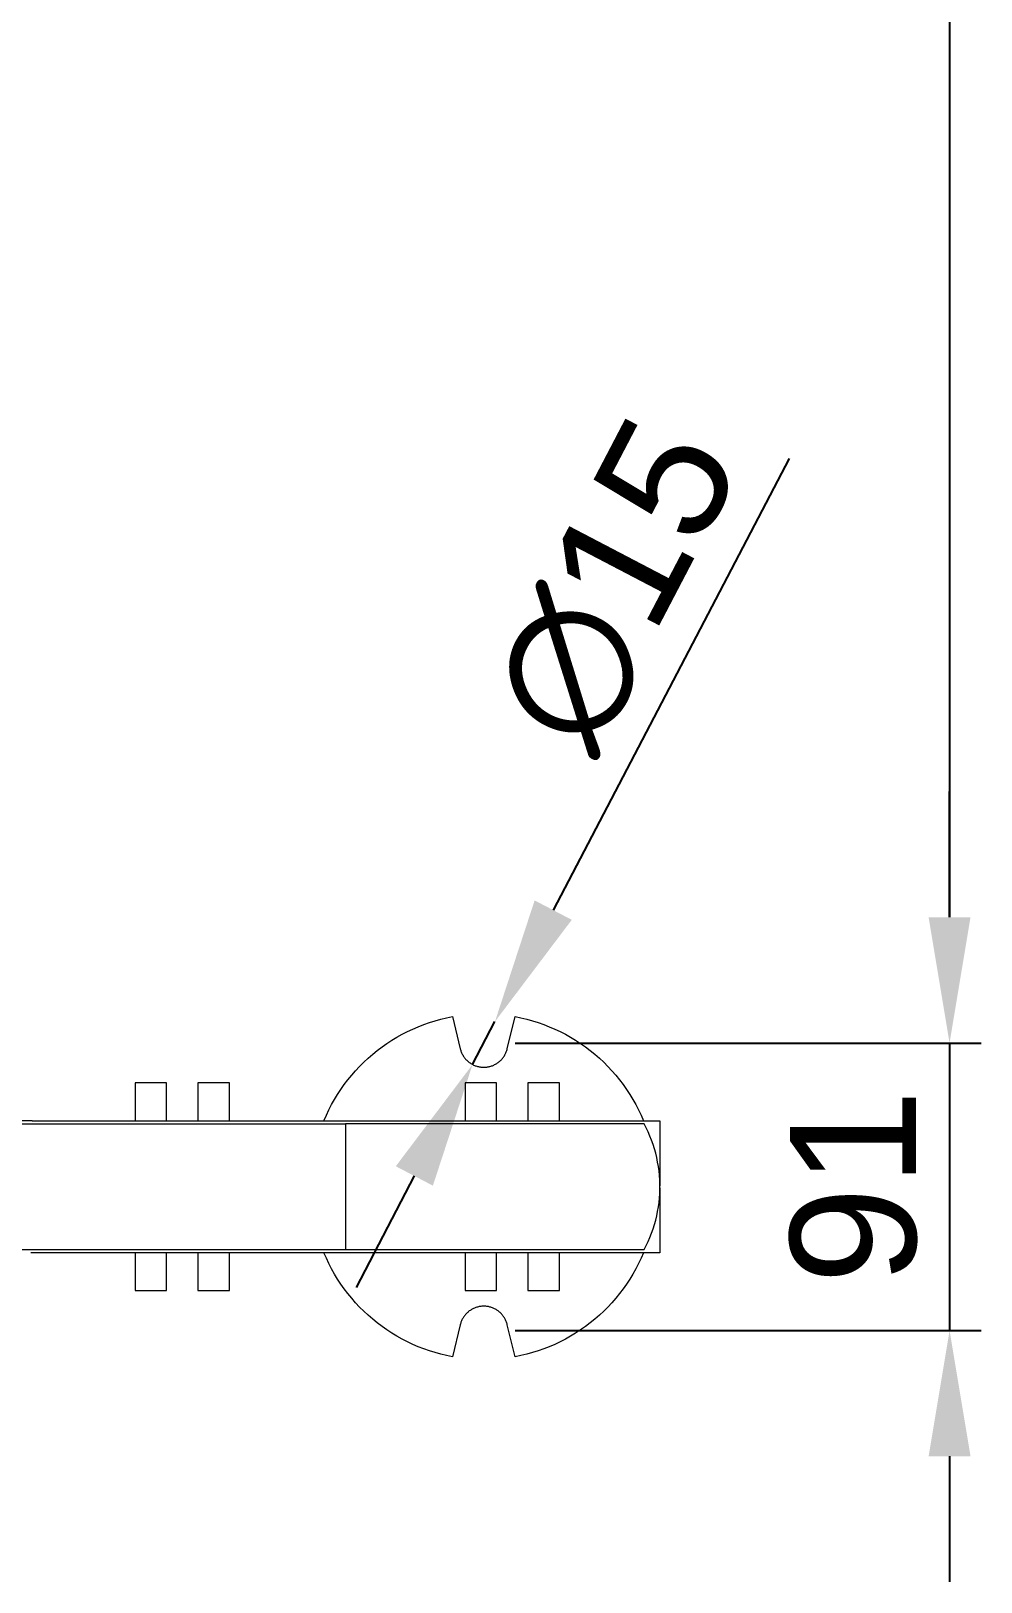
# Model space of a CAD drawing. Header units: millimetres. Extents: x -209 to 4251, y 50 to 3279.
# Drawn here: x 1544.3 to 1846.5, y 98.7 to 591.9 of the extents above; entities that cross this region are included whole.
import ezdxf

# ---------------------------------------------------------------- set-up
doc = ezdxf.new("R2010")
doc.units = ezdxf.units.MM
doc.layers.add('ZANO_R', color=7, linetype='Continuous', lineweight=0)
doc.layers.add('ZANO_W', color=1, linetype='Continuous', lineweight=0)
doc.styles.get("Standard").update_dxf_attribs({"font": 'ARIALUNI.TTF'})
doc.dimstyles.new('pl i ang', dxfattribs={"dimtxt": 50, "dimasz": 50, "dimexe": 1.25, "dimexo": 0.625, "dimgap": 10, "dimtad": 1, "dimtoh": 1, "dimtxsty": 'Standard', "dimcen": 2.5, "dimclrd": 1, "dimclre": 1, "dimclrt": 1, "dimadec": 0, "dimazin": 0, "dimtfac": 1, "dimtmove": 0, "dimatfit": 3, "dimfxl": 1, "dimarcsym": 1})

# ---------------------------------------------------------------- blocks, each defined once
blk = doc.blocks.new('*D430')
at = {"layer": 'ZANO_W', "color": 1, "lineweight": -2}
for p, q in [((1698.33, 1636.66), (1846.53, 1636.66)), ((1836.53, 1596.66), (1836.53, 310.06)), ((1698.33, 270.06), (1846.53, 270.06))]:
    blk.add_line(p, q, dxfattribs=at)
at = {"layer": 'ZANO_W', "color": 1}
for points in [[(1843.19, 1596.66), (1829.86, 1596.66), (1836.53, 1636.66)], [(1829.86, 310.06), (1843.19, 310.06), (1836.53, 270.06)]]:
    blk.add_solid(points, dxfattribs=at)
at = {"layer": 'ZANO_W', "color": 1, "insert": (1806.09, 953.36), "char_height": 40, "attachment_point": 5, "rotation": 90}
blk.add_mtext('1367', dxfattribs=at)
blk = doc.blocks.new('*D431')
at = {"layer": 'ZANO_W', "color": 1, "lineweight": -2}
for p, q in [((1836.53, 310.06), (1836.53, 350.06)), ((1698.33, 270.06), (1846.53, 270.06)), ((1836.53, 270.06), (1836.53, 178.66)), ((1698.33, 178.66), (1846.53, 178.66)), ((1836.53, 138.66), (1836.53, 98.66))]:
    blk.add_line(p, q, dxfattribs=at)
at = {"layer": 'ZANO_W', "color": 1}
for points in [[(1829.86, 310.06), (1843.19, 310.06), (1836.53, 270.06)], [(1843.19, 138.66), (1829.86, 138.66), (1836.53, 178.66)]]:
    blk.add_solid(points, dxfattribs=at)
at = {"layer": 'ZANO_W', "color": 1, "insert": (1806.09, 224.36), "char_height": 40, "attachment_point": 5, "rotation": 90}
blk.add_mtext('91', dxfattribs=at)
blk = doc.blocks.new('*D438')
at = {"layer": 'ZANO_R', "color": 1, "lineweight": -2}
for p, q in [((1785.49, 455.95), (1710.42, 312.33)), ((1684.76, 263.24), (1691.89, 276.88)), ((1666.23, 227.79), (1647.71, 192.34))]:
    blk.add_line(p, q, dxfattribs=at)
at = {"layer": 'ZANO_R', "color": 1}
for points in [[(1704.51, 315.42), (1716.33, 309.24), (1691.89, 276.88)], [(1672.14, 224.7), (1660.33, 230.87), (1684.76, 263.24)]]:
    blk.add_solid(points, dxfattribs=at)
at = {"layer": 'ZANO_R', "color": 1, "insert": (1729.98, 416.1), "char_height": 40, "attachment_point": 5, "rotation": 62.4054}
blk.add_mtext('∅15', dxfattribs=at)

msp = doc.modelspace()

# ---------------------------------------------------------------- linework, layer by layer
at = {"layer": 'ZANO_R'}
for p, q in [((1669.25, 275.95), (1671.03, 276.57)), ((1671.03, 276.57), (1672.84, 277.13)), ((1672.84, 277.13), (1674.66, 277.63)), ((1674.66, 277.63), (1676.5, 278.07)), ((1676.5, 278.07), (1678.35, 278.45)), ((1678.35, 278.45), (1680.85, 268.23)), ((1695.81, 268.23), (1698.31, 278.45)), ((1698.31, 278.45), (1700.16, 278.07)), ((1700.16, 278.07), (1702, 277.63)), ((1702, 277.63), (1703.82, 277.13)), ((1703.82, 277.13), (1705.62, 276.57)), ((1705.62, 276.57), (1707.41, 275.95)), ((1659.09, 270.95), (1660.71, 271.92)), ((1660.71, 271.92), (1662.36, 272.84)), ((1662.36, 272.84), (1664.04, 273.71)), ((1664.04, 273.71), (1665.75, 274.51)), ((1665.75, 274.51), (1667.49, 275.26)), ((1667.49, 275.26), (1669.25, 275.95)), ((1707.41, 275.95), (1709.17, 275.26)), ((1709.17, 275.26), (1710.91, 274.51)), ((1710.91, 274.51), (1712.62, 273.71)), ((1712.62, 273.71), (1714.3, 272.84)), ((1714.3, 272.84), (1715.95, 271.92)), ((1715.95, 271.92), (1717.56, 270.95)), ((1651.56, 265.26), (1652.98, 266.5)), ((1652.98, 266.5), (1654.45, 267.69)), ((1654.45, 267.69), (1655.96, 268.83)), ((1655.96, 268.83), (1657.51, 269.91)), ((1657.51, 269.91), (1659.09, 270.95)), ((1680.85, 268.23), (1680.92, 267.97)), ((1680.92, 267.97), (1680.99, 267.72)), ((1680.99, 267.72), (1681.08, 267.47)), ((1681.08, 267.47), (1681.17, 267.22)), ((1681.17, 267.22), (1681.27, 266.97)), ((1681.27, 266.97), (1681.39, 266.73)), ((1681.39, 266.73), (1681.5, 266.49)), ((1681.5, 266.49), (1681.63, 266.26)), ((1695.02, 266.26), (1695.15, 266.49)), ((1695.15, 266.49), (1695.27, 266.73)), ((1695.27, 266.73), (1695.38, 266.97)), ((1695.38, 266.97), (1695.48, 267.22)), ((1695.48, 267.22), (1695.58, 267.47)), ((1695.58, 267.47), (1695.66, 267.72)), ((1695.66, 267.72), (1695.74, 267.97)), ((1695.74, 267.97), (1695.81, 268.23)), ((1717.56, 270.95), (1719.15, 269.91)), ((1719.15, 269.91), (1720.7, 268.83)), ((1720.7, 268.83), (1722.2, 267.69)), ((1722.2, 267.69), (1723.67, 266.5)), ((1723.67, 266.5), (1725.1, 265.26)), ((1647.54, 261.26), (1648.83, 262.64)), ((1648.83, 262.64), (1650.17, 263.97)), ((1650.17, 263.97), (1651.56, 265.26)), ((1681.63, 266.26), (1681.77, 266.03)), ((1681.77, 266.03), (1681.91, 265.8)), ((1681.91, 265.8), (1682.06, 265.59)), ((1682.06, 265.59), (1682.22, 265.37)), ((1682.22, 265.37), (1682.39, 265.16)), ((1682.39, 265.16), (1682.56, 264.96)), ((1682.56, 264.96), (1682.74, 264.76)), ((1682.74, 264.76), (1682.92, 264.57)), ((1682.92, 264.57), (1683.12, 264.39)), ((1683.12, 264.39), (1683.32, 264.21)), ((1683.32, 264.21), (1683.52, 264.04)), ((1683.52, 264.04), (1683.73, 263.88)), ((1683.73, 263.88), (1683.95, 263.73)), ((1683.95, 263.73), (1684.17, 263.58)), ((1684.17, 263.58), (1684.4, 263.44)), ((1684.4, 263.44), (1684.63, 263.31)), ((1684.63, 263.31), (1684.86, 263.18)), ((1684.86, 263.18), (1685.1, 263.07)), ((1685.1, 263.07), (1685.35, 262.96)), ((1685.35, 262.96), (1685.59, 262.86)), ((1685.59, 262.86), (1685.84, 262.77)), ((1685.84, 262.77), (1686.1, 262.69)), ((1686.1, 262.69), (1686.35, 262.62)), ((1686.35, 262.62), (1686.61, 262.55)), ((1686.61, 262.55), (1686.87, 262.5)), ((1686.87, 262.5), (1687.13, 262.45)), ((1687.13, 262.45), (1687.4, 262.42)), ((1687.4, 262.42), (1687.66, 262.39)), ((1687.66, 262.39), (1687.93, 262.37)), ((1687.93, 262.37), (1688.19, 262.36)), ((1688.19, 262.36), (1688.46, 262.36)), ((1688.46, 262.36), (1688.73, 262.37)), ((1688.73, 262.37), (1688.99, 262.39)), ((1688.99, 262.39), (1689.26, 262.42)), ((1689.26, 262.42), (1689.52, 262.45)), ((1689.52, 262.45), (1689.78, 262.5)), ((1689.78, 262.5), (1690.04, 262.55)), ((1690.04, 262.55), (1690.3, 262.62)), ((1690.3, 262.62), (1690.56, 262.69)), ((1690.56, 262.69), (1690.81, 262.77)), ((1690.81, 262.77), (1691.06, 262.86)), ((1691.06, 262.86), (1691.31, 262.96)), ((1691.31, 262.96), (1691.55, 263.07)), ((1691.55, 263.07), (1691.79, 263.18)), ((1691.79, 263.18), (1692.03, 263.31)), ((1692.03, 263.31), (1692.26, 263.44)), ((1692.26, 263.44), (1692.49, 263.58)), ((1692.49, 263.58), (1692.71, 263.73)), ((1692.71, 263.73), (1692.92, 263.88)), ((1692.92, 263.88), (1693.13, 264.04)), ((1693.13, 264.04), (1693.34, 264.21)), ((1693.34, 264.21), (1693.54, 264.39)), ((1693.54, 264.39), (1693.73, 264.57)), ((1693.73, 264.57), (1693.92, 264.76)), ((1693.92, 264.76), (1694.1, 264.96)), ((1694.1, 264.96), (1694.27, 265.16)), ((1694.27, 265.16), (1694.44, 265.37)), ((1694.44, 265.37), (1694.59, 265.59)), ((1694.59, 265.59), (1694.74, 265.8)), ((1694.74, 265.8), (1694.89, 266.03)), ((1694.89, 266.03), (1695.02, 266.26)), ((1725.1, 265.26), (1726.48, 263.97)), ((1726.48, 263.97), (1727.82, 262.64)), ((1727.82, 262.64), (1729.11, 261.26)), ((1577.4, 257.36), (1577.4, 245.36)), ((1587.4, 257.36), (1577.4, 257.36)), ((1587.4, 245.36), (1587.4, 257.36)), ((1597.4, 257.36), (1597.4, 245.36)), ((1607.4, 257.36), (1597.4, 257.36)), ((1607.4, 245.36), (1607.4, 257.36)), ((1607.4, 245.36), (1607.4, 257.36)), ((1642.87, 255.32), (1643.96, 256.87)), ((1643.96, 256.87), (1645.1, 258.37)), ((1645.1, 258.37), (1646.3, 259.84)), ((1646.3, 259.84), (1647.54, 261.26)), ((1682.4, 257.36), (1682.4, 245.36)), ((1692.4, 257.36), (1682.4, 257.36)), ((1692.4, 245.36), (1692.4, 257.36)), ((1702.4, 257.36), (1702.4, 245.36)), ((1712.4, 257.36), (1702.4, 257.36)), ((1712.4, 245.36), (1712.4, 257.36)), ((1729.11, 261.26), (1730.36, 259.84)), ((1730.36, 259.84), (1731.55, 258.37)), ((1731.55, 258.37), (1732.69, 256.87)), ((1732.69, 256.87), (1733.78, 255.32)), ((1639.93, 250.48), (1640.85, 252.13)), ((1640.85, 252.13), (1641.83, 253.74)), ((1641.83, 253.74), (1642.87, 255.32)), ((1733.78, 255.32), (1734.82, 253.74)), ((1734.82, 253.74), (1735.8, 252.13)), ((1735.8, 252.13), (1736.73, 250.48)), ((1637.49, 245.36), (1638.25, 247.09)), ((1638.25, 247.09), (1639.06, 248.8)), ((1639.06, 248.8), (1639.93, 250.48)), ((1736.73, 250.48), (1737.6, 248.8)), ((1737.6, 248.8), (1738.41, 247.09)), ((1738.41, 247.09), (1739.16, 245.36)), ((1544.6, 245.36), (1345.87, 245.36)), ((1466.66, 244.36), (1644.38, 244.36)), ((1544.6, 245.36), (1582.25, 245.36)), ((1582.25, 245.36), (1610.89, 245.36)), ((1610.89, 245.36), (1644.38, 245.36)), ((1644.38, 245.36), (1687.4, 245.36)), ((1739.38, 244.36), (1644.38, 244.36)), ((1644.38, 244.36), (1644.38, 204.36)), ((1687.4, 245.36), (1707.4, 245.36)), ((1707.4, 245.36), (1744.38, 245.36)), ((1740.03, 243.08), (1739.38, 244.36)), ((1740.64, 241.78), (1740.03, 243.08)), ((1741.21, 240.46), (1740.64, 241.78)), ((1744.38, 245.36), (1744.38, 224.69)), ((1741.73, 239.13), (1741.21, 240.46)), ((1742.21, 237.77), (1741.73, 239.13)), ((1742.64, 236.4), (1742.21, 237.77)), ((1743.02, 235.02), (1742.64, 236.4)), ((1743.36, 233.62), (1743.02, 235.02)), ((1743.65, 232.21), (1743.36, 233.62)), ((1743.89, 230.8), (1743.65, 232.21)), ((1744.08, 229.38), (1743.89, 230.8)), ((1744.23, 227.95), (1744.08, 229.38)), ((1744.33, 226.51), (1744.23, 227.95)), ((1744.23, 220.77), (1744.33, 222.21)), ((1744.37, 225.08), (1744.33, 226.51)), ((1744.33, 222.21), (1744.37, 223.64)), ((1744.37, 223.64), (1744.37, 225.08)), ((1744.38, 224.03), (1744.38, 203.36)), ((1743.65, 216.51), (1743.89, 217.92)), ((1743.89, 217.92), (1744.08, 219.35)), ((1744.08, 219.35), (1744.23, 220.77)), ((1742.21, 210.95), (1742.64, 212.32)), ((1742.64, 212.32), (1743.02, 213.71)), ((1743.02, 213.71), (1743.36, 215.1)), ((1743.36, 215.1), (1743.65, 216.51)), ((1740.64, 206.94), (1741.21, 208.26)), ((1741.21, 208.26), (1741.73, 209.6)), ((1741.73, 209.6), (1742.21, 210.95)), ((1466.66, 204.36), (1644.38, 204.36)), ((1582.25, 203.36), (1544.27, 203.36)), ((1577.4, 203.36), (1577.4, 191.36)), ((1610.89, 203.36), (1582.25, 203.36)), ((1587.4, 191.36), (1587.4, 203.36)), ((1597.4, 203.36), (1597.4, 191.36)), ((1607.4, 191.36), (1607.4, 203.36)), ((1644.38, 203.36), (1610.89, 203.36)), ((1638.25, 201.63), (1637.49, 203.36)), ((1644.38, 204.36), (1739.38, 204.36)), ((1687.4, 203.36), (1644.38, 203.36)), ((1682.4, 203.36), (1682.4, 191.36)), ((1707.4, 203.36), (1687.4, 203.36)), ((1692.4, 191.36), (1692.4, 203.36)), ((1702.4, 203.36), (1702.4, 191.36)), ((1744.38, 203.36), (1707.4, 203.36)), ((1712.4, 191.36), (1712.4, 203.36)), ((1739.16, 203.36), (1738.41, 201.63)), ((1739.38, 204.36), (1740.03, 205.64)), ((1740.03, 205.64), (1740.64, 206.94)), ((1639.06, 199.92), (1638.25, 201.63)), ((1639.93, 198.24), (1639.06, 199.92)), ((1640.85, 196.59), (1639.93, 198.24)), ((1736.73, 198.24), (1735.8, 196.59)), ((1737.6, 199.92), (1736.73, 198.24)), ((1738.41, 201.63), (1737.6, 199.92)), ((1641.83, 194.98), (1640.85, 196.59)), ((1642.87, 193.4), (1641.83, 194.98)), ((1643.96, 191.86), (1642.87, 193.4)), ((1733.78, 193.4), (1732.69, 191.86)), ((1734.82, 194.98), (1733.78, 193.4)), ((1735.8, 196.59), (1734.82, 194.98)), ((1577.4, 191.36), (1587.4, 191.36)), ((1597.4, 191.36), (1607.4, 191.36)), ((1645.1, 190.35), (1643.96, 191.86)), ((1646.3, 188.88), (1645.1, 190.35)), ((1647.54, 187.46), (1646.3, 188.88)), ((1648.83, 186.08), (1647.54, 187.46)), ((1682.4, 191.36), (1692.4, 191.36)), ((1702.4, 191.36), (1712.4, 191.36)), ((1729.11, 187.46), (1727.82, 186.08)), ((1730.36, 188.88), (1729.11, 187.46)), ((1731.55, 190.35), (1730.36, 188.88)), ((1732.69, 191.86), (1731.55, 190.35)), ((1650.17, 184.75), (1648.83, 186.08)), ((1651.56, 183.46), (1650.17, 184.75)), ((1652.98, 182.22), (1651.56, 183.46)), ((1681.77, 182.69), (1681.63, 182.46)), ((1681.91, 182.92), (1681.77, 182.69)), ((1682.06, 183.14), (1681.91, 182.92)), ((1682.22, 183.35), (1682.06, 183.14)), ((1682.39, 183.56), (1682.22, 183.35)), ((1682.56, 183.76), (1682.39, 183.56)), ((1682.74, 183.96), (1682.56, 183.76)), ((1682.92, 184.15), (1682.74, 183.96)), ((1683.12, 184.33), (1682.92, 184.15)), ((1683.32, 184.51), (1683.12, 184.33)), ((1683.52, 184.68), (1683.32, 184.51)), ((1683.73, 184.84), (1683.52, 184.68)), ((1683.95, 184.99), (1683.73, 184.84)), ((1684.17, 185.14), (1683.95, 184.99)), ((1684.4, 185.28), (1684.17, 185.14)), ((1684.63, 185.41), (1684.4, 185.28)), ((1684.86, 185.54), (1684.63, 185.41)), ((1685.1, 185.65), (1684.86, 185.54)), ((1685.35, 185.76), (1685.1, 185.65)), ((1685.59, 185.86), (1685.35, 185.76)), ((1685.84, 185.95), (1685.59, 185.86)), ((1686.1, 186.03), (1685.84, 185.95)), ((1686.35, 186.1), (1686.1, 186.03)), ((1686.61, 186.17), (1686.35, 186.1)), ((1686.87, 186.22), (1686.61, 186.17)), ((1687.13, 186.27), (1686.87, 186.22)), ((1687.4, 186.3), (1687.13, 186.27)), ((1687.66, 186.33), (1687.4, 186.3)), ((1687.93, 186.35), (1687.66, 186.33)), ((1688.19, 186.36), (1687.93, 186.35)), ((1688.46, 186.36), (1688.19, 186.36)), ((1688.73, 186.35), (1688.46, 186.36)), ((1688.99, 186.33), (1688.73, 186.35)), ((1689.26, 186.3), (1688.99, 186.33)), ((1689.52, 186.27), (1689.26, 186.3)), ((1689.78, 186.22), (1689.52, 186.27)), ((1690.04, 186.17), (1689.78, 186.22)), ((1690.3, 186.1), (1690.04, 186.17)), ((1690.56, 186.03), (1690.3, 186.1)), ((1690.81, 185.95), (1690.56, 186.03)), ((1691.06, 185.86), (1690.81, 185.95)), ((1691.31, 185.76), (1691.06, 185.86)), ((1691.55, 185.65), (1691.31, 185.76)), ((1691.79, 185.54), (1691.55, 185.65)), ((1692.03, 185.41), (1691.79, 185.54)), ((1692.26, 185.28), (1692.03, 185.41)), ((1692.49, 185.14), (1692.26, 185.28)), ((1692.71, 184.99), (1692.49, 185.14)), ((1692.92, 184.84), (1692.71, 184.99)), ((1693.13, 184.68), (1692.92, 184.84)), ((1693.34, 184.51), (1693.13, 184.68)), ((1693.54, 184.33), (1693.34, 184.51)), ((1693.73, 184.15), (1693.54, 184.33)), ((1693.92, 183.96), (1693.73, 184.15)), ((1694.1, 183.76), (1693.92, 183.96)), ((1694.27, 183.56), (1694.1, 183.76)), ((1694.44, 183.35), (1694.27, 183.56)), ((1694.59, 183.14), (1694.44, 183.35)), ((1694.74, 182.92), (1694.59, 183.14)), ((1694.89, 182.69), (1694.74, 182.92)), ((1695.02, 182.46), (1694.89, 182.69)), ((1725.1, 183.46), (1723.67, 182.22)), ((1726.48, 184.75), (1725.1, 183.46)), ((1727.82, 186.08), (1726.48, 184.75)), ((1654.45, 181.03), (1652.98, 182.22)), ((1655.96, 179.89), (1654.45, 181.03)), ((1657.51, 178.81), (1655.96, 179.89)), ((1659.09, 177.78), (1657.51, 178.81)), ((1660.71, 176.8), (1659.09, 177.78)), ((1680.85, 180.49), (1678.35, 170.27)), ((1680.92, 180.75), (1680.85, 180.49)), ((1680.99, 181), (1680.92, 180.75)), ((1681.08, 181.26), (1680.99, 181)), ((1681.17, 181.5), (1681.08, 181.26)), ((1681.27, 181.75), (1681.17, 181.5)), ((1681.39, 181.99), (1681.27, 181.75)), ((1681.5, 182.23), (1681.39, 181.99)), ((1681.63, 182.46), (1681.5, 182.23)), ((1695.15, 182.23), (1695.02, 182.46)), ((1695.27, 181.99), (1695.15, 182.23)), ((1695.38, 181.75), (1695.27, 181.99)), ((1695.48, 181.5), (1695.38, 181.75)), ((1695.58, 181.26), (1695.48, 181.5)), ((1695.66, 181), (1695.58, 181.26)), ((1695.74, 180.75), (1695.66, 181)), ((1695.81, 180.49), (1695.74, 180.75)), ((1698.31, 170.27), (1695.81, 180.49)), ((1717.56, 177.78), (1715.95, 176.8)), ((1719.15, 178.81), (1717.56, 177.78)), ((1720.7, 179.89), (1719.15, 178.81)), ((1722.2, 181.03), (1720.7, 179.89)), ((1723.67, 182.22), (1722.2, 181.03)), ((1662.36, 175.88), (1660.71, 176.8)), ((1664.04, 175.01), (1662.36, 175.88)), ((1665.75, 174.21), (1664.04, 175.01)), ((1667.49, 173.46), (1665.75, 174.21)), ((1669.25, 172.78), (1667.49, 173.46)), ((1671.03, 172.15), (1669.25, 172.78)), ((1707.41, 172.78), (1705.62, 172.15)), ((1709.17, 173.46), (1707.41, 172.78)), ((1710.91, 174.21), (1709.17, 173.46)), ((1712.62, 175.01), (1710.91, 174.21)), ((1714.3, 175.88), (1712.62, 175.01)), ((1715.95, 176.8), (1714.3, 175.88)), ((1672.84, 171.59), (1671.03, 172.15)), ((1674.66, 171.09), (1672.84, 171.59)), ((1676.5, 170.65), (1674.66, 171.09)), ((1678.35, 170.27), (1676.5, 170.65)), ((1700.16, 170.65), (1698.31, 170.27)), ((1702, 171.09), (1700.16, 170.65)), ((1703.82, 171.59), (1702, 171.09)), ((1705.62, 172.15), (1703.82, 171.59))]:
    msp.add_line(p, q, dxfattribs=at)

# ---------------------------------------------------------------- dimensions: what is measured, and where the dimension line sits
dim = msp.add_diameter_dim_2p(p1=(1684.76, 263.24), p2=(1691.89, 276.88), dimstyle='pl i ang', override={"dimtxt": 40, "dimasz": 40, "dimexe": 10, "dimexo": 10, "dimtoh": 0, "dimdec": 0, "dimtdec": 0, "dimtmove": 1}, dxfattribs=at)
dim.commit()
dim.dimension.update_dxf_attribs({"geometry": '*D438', "text_midpoint": (1729.98, 416.1)})
at = {"layer": 'ZANO_W'}
for base, p1, p2, picture, middle in [((1836.53, 270.06), (1688.33, 1636.66), (1688.33, 270.06), '*D430', (1806.09, 953.36)), ((1836.53, 178.66), (1688.33, 270.06), (1688.33, 178.66), '*D431', (1806.09, 224.36))]:
    dim = msp.add_linear_dim(base=base, p1=p1, p2=p2, angle=90, dimstyle='pl i ang', override={"dimtxt": 40, "dimasz": 40, "dimexe": 10, "dimexo": 10, "dimtoh": 0, "dimdec": 0, "dimtdec": 0, "dimtmove": 1}, dxfattribs=at)
    dim.commit()
    dim.dimension.update_dxf_attribs({"geometry": picture, "text_midpoint": middle})

doc.saveas('drawing.dxf')
